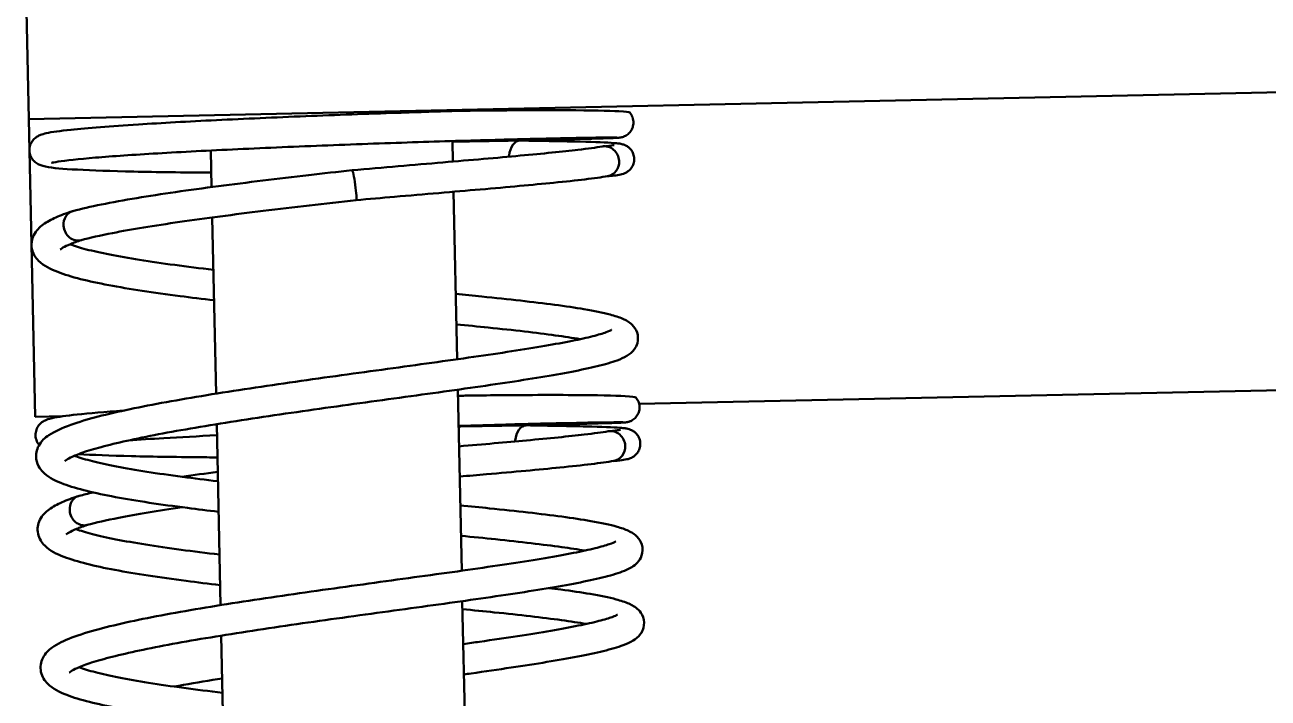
# Model space of a CAD drawing. Header units: millimetres. Extents: x 0 to 2625, y 0 to 1856.
# Drawn here: x 1708.3 to 1728.86, y 1336.91 to 1348.06 of the extents above; entities that cross this region are included whole.
import ezdxf

# ---------------------------------------------------------------- set-up
doc = ezdxf.new("R2010")
doc.units = ezdxf.units.MM
doc.header["$LTSCALE"] = 6.25
doc.layers.add('Visible (ISO)', color=7, linetype='Continuous', lineweight=50)

msp = doc.modelspace()

# ---------------------------------------------------------------- linework, layer by layer
at = {"layer": 'Visible (ISO)'}
for p, q in [((1708.361, 1346.496), (2033.286, 1353.465)), ((1708.361, 1346.496), (1708.296, 1349.495)), ((1708.466, 1341.565), (1708.361, 1346.496)), ((1715.377, 1345.793), (1715.37, 1346.132)), ((1711.385, 1345.371), (1711.372, 1345.976)), ((1715.447, 1342.519), (1715.388, 1345.292)), ((1883.851, 1345.327), (1718.458, 1341.78)), ((1711.459, 1341.949), (1711.396, 1344.868)), ((1715.523, 1339.017), (1715.458, 1342.015)), ((1708.923, 1341.575), (1708.466, 1341.565)), ((1711.534, 1338.447), (1711.47, 1341.444)), ((1715.598, 1335.515), (1715.533, 1338.513)), ((1711.609, 1334.945), (1711.545, 1337.942))]:
    msp.add_line(p, q, dxfattribs=at)
for centre, major_axis, ratio, start_param, end_param in [((1716.472, 1345.892), (0.028, 0.248), 0.649723, 0.064216, 1.642798), ((1717.891, 1345.797), (-0.079, 0.237), 0.94589, 4.433089, 6.13741), ((1716.472, 1345.892), (-0.028, -0.248), 0.649723, 4.78439, 4.857971), ((1717.891, 1345.797), (0.079, -0.237), 0.94589, 6.139493, 7.574682), ((1711.232, 1345.859), (-0.03, -0.248), 0.445527, 0.049837, 0.049895), ((1713.743, 1345.402), (-0.034, 0.248), 0.077317, 4.72494, 6.281257), ((1713.743, 1345.402), (0.034, -0.248), 0.077317, 6.281254, 7.866533), ((1709.16, 1344.732), (-0.078, 0.238), 0.883628, 6.23791, 7.582995), ((1709.16, 1344.732), (0.078, -0.238), 0.883628, 4.441403, 6.236833), ((1716.573, 1341.175), (0.028, 0.248), 0.649723, 0.064216, 1.642798), ((1717.992, 1341.08), (-0.079, 0.237), 0.94589, 4.433089, 6.13741), ((1716.573, 1341.175), (-0.028, -0.248), 0.649723, 4.78439, 4.857971), ((1717.992, 1341.08), (0.079, -0.237), 0.94589, 6.139493, 7.574682), ((1711.333, 1341.143), (-0.03, -0.248), 0.445527, 0.049836, 0.049894), ((1709.261, 1340.016), (-0.078, 0.238), 0.883628, 6.23791, 7.582995), ((1709.261, 1340.016), (0.078, -0.238), 0.883628, 4.441403, 6.236833)]:
    msp.add_ellipse(centre, major_axis=major_axis, ratio=ratio, start_param=start_param, end_param=end_param, dxfattribs=at)
for points, knots in [([(1711.207, 1345.611), (1710.748, 1345.615), (1710.321, 1345.621), (1709.605, 1345.639), (1709.305, 1345.65), (1708.852, 1345.678), (1708.713, 1345.688), (1708.573, 1345.727), (1708.553, 1345.733), (1708.51, 1345.753), (1708.489, 1345.765), (1708.45, 1345.797), (1708.434, 1345.813), (1708.402, 1345.858), (1708.386, 1345.891), (1708.371, 1345.957), (1708.37, 1345.99), (1708.379, 1346.053), (1708.391, 1346.083), (1708.419, 1346.134), (1708.436, 1346.154), (1708.47, 1346.186), (1708.486, 1346.198), (1708.521, 1346.219), (1708.538, 1346.227), (1708.587, 1346.246), (1708.616, 1346.254), (1708.746, 1346.283), (1708.878, 1346.301), (1709.331, 1346.349), (1709.716, 1346.378), (1710.556, 1346.432), (1710.998, 1346.456), (1711.933, 1346.502), (1712.438, 1346.524), (1713.447, 1346.565), (1713.965, 1346.584), (1714.81, 1346.612), (1715.155, 1346.623), (1715.48, 1346.633)], [0, 0, 0, 0, 0.154823, 0.154823, 0.30721, 0.30721, 0.461814, 0.461814, 0.486418, 0.486418, 0.503601, 0.503601, 0.514101, 0.514101, 0.527503, 0.527503, 0.539364, 0.539364, 0.551258, 0.551258, 0.563206, 0.563206, 0.576049, 0.576049, 0.594294, 0.594294, 0.635437, 0.635437, 0.759394, 0.759394, 0.944799, 0.944799, 1.098387, 1.098387, 1.250697, 1.250697, 1.402577, 1.402577, 1.51146, 1.51146, 1.51146, 1.51146]), ([(1718.302, 1346.603), (1718.319, 1346.583), (1718.334, 1346.56), (1718.355, 1346.511), (1718.361, 1346.485), (1718.365, 1346.432), (1718.363, 1346.405), (1718.351, 1346.354), (1718.34, 1346.329), (1718.312, 1346.284), (1718.295, 1346.264), (1718.265, 1346.24), (1718.255, 1346.232), (1718.236, 1346.221), (1718.227, 1346.216), (1718.211, 1346.209), (1718.205, 1346.206), (1718.189, 1346.2), (1718.181, 1346.198), (1718.168, 1346.195), (1718.164, 1346.194), (1718.153, 1346.192), (1718.149, 1346.191), (1718.137, 1346.19), (1718.132, 1346.189), (1718.111, 1346.187), (1718.096, 1346.186), (1718.014, 1346.182), (1717.908, 1346.178), (1717.553, 1346.168), (1717.262, 1346.161), (1716.571, 1346.147), (1716.167, 1346.14), (1715.612, 1346.132), (1715.492, 1346.131), (1715.37, 1346.129)], [0, 0, 0, 0, 0.008037, 0.008037, 0.0159547, 0.0159547, 0.02391, 0.02391, 0.0318615, 0.0318615, 0.0398134, 0.0398134, 0.0436225, 0.0436225, 0.046976, 0.046976, 0.0495029, 0.0495029, 0.0533868, 0.0533868, 0.0570737, 0.0570737, 0.0628285, 0.0628285, 0.0757698, 0.0757698, 0.1145468, 0.1145468, 0.2316639, 0.2316639, 0.3908268, 0.3908268, 0.5426111, 0.5426111, 0.5827985, 0.5827985, 0.5827985, 0.5827985]), ([(1718.302, 1346.603), (1718.294, 1346.611), (1718.235, 1346.619), (1717.954, 1346.634), (1717.662, 1346.64), (1716.831, 1346.645), (1716.347, 1346.642), (1715.777, 1346.637), (1715.624, 1346.635), (1715.53, 1346.634), (1715.509, 1346.633), (1715.49, 1346.633), (1715.486, 1346.633), (1715.482, 1346.633), (1715.481, 1346.633), (1715.48, 1346.633)], [-1.9442873, -1.9442873, -1.9442873, -1.9442873, -1.8536019, -1.8536019, -1.712201, -1.712201, -1.5572958, -1.5572958, -1.4808307, -1.4808307, -1.467331, -1.467331, -1.4638944, -1.4638944, -1.4628034, -1.4628034, -1.4628034, -1.4628034]), ([(1718.092, 1346.191), (1718.092, 1346.191), (1718.092, 1346.191), (1718.091, 1346.191), (1718.083, 1346.191), (1718.035, 1346.192), (1717.967, 1346.192), (1717.72, 1346.189), (1717.497, 1346.185), (1716.922, 1346.174), (1716.558, 1346.165), (1715.744, 1346.143), (1715.282, 1346.13), (1714.322, 1346.099), (1713.811, 1346.081), (1712.805, 1346.042), (1712.296, 1346.02), (1711.346, 1345.976), (1710.892, 1345.952), (1710.096, 1345.905), (1709.744, 1345.881), (1709.186, 1345.835), (1708.97, 1345.811), (1708.792, 1345.783), (1708.753, 1345.775), (1708.738, 1345.771), (1708.737, 1345.77), (1708.737, 1345.77)], [0.073689, 0.073689, 0.073689, 0.073689, 0.074487, 0.074487, 0.106059, 0.106059, 0.197136, 0.197136, 0.340818, 0.340818, 0.491446, 0.491446, 0.642547, 0.642547, 0.7937, 0.7937, 0.944801, 0.944801, 1.095763, 1.095763, 1.246387, 1.246387, 1.395959, 1.395959, 1.4589, 1.4589, 1.470852, 1.470852, 1.470852, 1.470852]), ([(1713.709, 1345.65), (1714.222, 1345.695), (1714.736, 1345.738), (1715.675, 1345.818), (1716.113, 1345.856), (1716.868, 1345.925), (1717.196, 1345.958), (1717.612, 1346.007), (1717.748, 1346.026), (1717.845, 1346.042)], [0, 0, 0, 0, 0.1549659, 0.1549659, 0.3068688, 0.3068688, 0.458175, 0.458175, 0.5576589, 0.5576589, 0.5576589, 0.5576589]), ([(1715.37, 1346.124), (1715.466, 1346.125), (1715.56, 1346.126), (1715.949, 1346.132), (1716.23, 1346.136), (1716.486, 1346.141)], [0.4237297, 0.4237297, 0.4237297, 0.4237297, 0.4551875, 0.4551875, 0.5569081, 0.5569081, 0.5569081, 0.5569081]), ([(1716.49, 1346.141), (1716.88, 1346.135), (1717.218, 1346.129), (1717.739, 1346.116), (1717.926, 1346.109), (1718.074, 1346.097), (1718.1, 1346.095), (1718.144, 1346.089), (1718.162, 1346.086), (1718.205, 1346.073), (1718.225, 1346.067), (1718.264, 1346.044), (1718.277, 1346.035), (1718.307, 1346.009), (1718.323, 1345.991), (1718.35, 1345.95), (1718.361, 1345.926), (1718.375, 1345.874), (1718.378, 1345.846), (1718.375, 1345.79), (1718.368, 1345.762), (1718.347, 1345.711), (1718.332, 1345.688), (1718.3, 1345.651), (1718.283, 1345.637), (1718.254, 1345.616), (1718.241, 1345.609), (1718.217, 1345.598), (1718.207, 1345.594), (1718.18, 1345.585), (1718.168, 1345.582), (1718.118, 1345.571), (1718.084, 1345.566), (1718.006, 1345.557), (1717.969, 1345.554), (1717.928, 1345.55)], [0, 0, 0, 0, 0.1548235, 0.1548235, 0.307426, 0.307426, 0.3475578, 0.3475578, 0.3776622, 0.3776622, 0.3933934, 0.3933934, 0.4002721, 0.4002721, 0.4086428, 0.4086428, 0.4170262, 0.4170262, 0.4260257, 0.4260257, 0.4351228, 0.4351228, 0.4441869, 0.4441869, 0.4528517, 0.4528517, 0.4609819, 0.4609819, 0.471126, 0.471126, 0.4902462, 0.4902462, 0.5475066, 0.5475066, 0.5873449, 0.5873449, 0.5873449, 0.5873449]), ([(1717.862, 1346.044), (1717.936, 1346.051), (1717.991, 1346.057), (1718.038, 1346.064), (1718.047, 1346.066), (1718.048, 1346.066), (1718.048, 1346.066), (1718.048, 1346.066)], [0, 0, 0, 0, 0.0715847, 0.0715847, 0.1037471, 0.1037471, 0.1044136, 0.1044136, 0.1044136, 0.1044136]), ([(1709.092, 1344.973), (1709.362, 1345.046), (1709.723, 1345.118), (1710.546, 1345.255), (1711.008, 1345.321), (1711.97, 1345.447), (1712.482, 1345.509), (1713.231, 1345.596), (1713.471, 1345.623), (1713.709, 1345.65)], [0, 0, 0, 0, 0.1743089, 0.1743089, 0.335233, 0.335233, 0.4901515, 0.4901515, 0.5621997, 0.5621997, 0.5621997, 0.5621997]), ([(1717.937, 1345.551), (1717.738, 1345.517), (1717.434, 1345.481), (1716.702, 1345.408), (1716.287, 1345.37), (1715.393, 1345.293), (1714.907, 1345.252), (1714.202, 1345.191), (1713.99, 1345.173), (1713.777, 1345.155)], [0, 0, 0, 0, 0.1821632, 0.1821632, 0.3419673, 0.3419673, 0.4951377, 0.4951377, 0.5593732, 0.5593732, 0.5593732, 0.5593732]), ([(1711.426, 1343.495), (1711.233, 1343.518), (1711.045, 1343.541), (1710.644, 1343.593), (1710.434, 1343.622), (1710.039, 1343.683), (1709.854, 1343.714), (1709.513, 1343.779), (1709.357, 1343.813), (1709.074, 1343.884), (1708.949, 1343.922), (1708.715, 1344.013), (1708.613, 1344.061), (1708.476, 1344.197), (1708.43, 1344.261), (1708.396, 1344.424), (1708.412, 1344.511), (1708.484, 1344.655), (1708.54, 1344.706), (1708.661, 1344.795), (1708.73, 1344.832), (1708.89, 1344.903), (1708.98, 1344.937), (1709.082, 1344.97)], [27.130188, 27.130188, 27.130188, 27.130188, 27.263013, 27.263013, 27.426142, 27.426142, 27.590772, 27.590772, 27.758579, 27.758579, 27.93467, 27.93467, 28.140462, 28.140462, 28.24822, 28.24822, 28.347793, 28.347793, 28.472849, 28.472849, 28.607651, 28.607651, 28.742452, 28.742452, 28.742452, 28.742452]), ([(1713.777, 1345.155), (1713.265, 1345.097), (1712.739, 1345.036), (1711.754, 1344.916), (1711.281, 1344.854), (1710.439, 1344.732), (1710.058, 1344.67), (1709.545, 1344.569), (1709.369, 1344.53), (1709.227, 1344.492)], [0, 0, 0, 0, 0.1551788, 0.1551788, 0.3071779, 0.3071779, 0.4582815, 0.4582815, 0.5571908, 0.5571908, 0.5571908, 0.5571908]), ([(1708.88, 1344.334), (1708.88, 1344.333), (1708.896, 1344.349), (1708.955, 1344.384), (1708.997, 1344.404), (1709.101, 1344.447), (1709.162, 1344.47), (1709.232, 1344.493)], [28.4098123, 28.4098123, 28.4098123, 28.4098123, 28.5247642, 28.5247642, 28.6336081, 28.6336081, 28.7400088, 28.7400088, 28.7400088, 28.7400088]), ([(1711.415, 1344), (1711.193, 1344.026), (1710.98, 1344.053), (1710.571, 1344.108), (1710.376, 1344.136), (1710.016, 1344.194), (1709.85, 1344.223), (1709.556, 1344.281), (1709.425, 1344.31), (1709.206, 1344.367), (1709.116, 1344.395), (1709.044, 1344.422), (1709.042, 1344.422), (1709.041, 1344.423)], [27.1462066, 27.1462066, 27.1462066, 27.1462066, 27.3013038, 27.3013038, 27.4601302, 27.4601302, 27.6173389, 27.6173389, 27.7713473, 27.7713473, 27.9184067, 27.9184067, 27.92082, 27.92082, 27.92082, 27.92082]), ([(1708.955, 1340.832), (1708.956, 1340.831), (1708.964, 1340.841), (1709.005, 1340.867), (1709.038, 1340.885), (1709.134, 1340.929), (1709.202, 1340.956), (1709.375, 1341.014), (1709.483, 1341.045), (1709.736, 1341.112), (1709.882, 1341.147), (1710.207, 1341.217), (1710.387, 1341.254), (1710.773, 1341.326), (1710.98, 1341.363), (1711.415, 1341.436), (1711.643, 1341.473), (1712.116, 1341.546), (1712.359, 1341.582), (1712.855, 1341.654), (1713.108, 1341.69), (1713.614, 1341.761), (1713.868, 1341.796), (1714.372, 1341.865), (1714.622, 1341.899), (1715.11, 1341.967), (1715.348, 1342), (1715.808, 1342.065), (1716.029, 1342.097), (1716.449, 1342.16), (1716.648, 1342.191), (1717.017, 1342.253), (1717.188, 1342.283), (1717.501, 1342.343), (1717.641, 1342.373), (1717.893, 1342.435), (1718.002, 1342.466), (1718.153, 1342.522), (1718.206, 1342.545), (1718.298, 1342.601), (1718.34, 1342.63), (1718.4, 1342.712), (1718.418, 1342.745), (1718.445, 1342.841), (1718.443, 1342.91), (1718.405, 1343.019), (1718.374, 1343.058), (1718.292, 1343.139), (1718.242, 1343.164), (1718.126, 1343.216), (1718.057, 1343.238), (1717.858, 1343.291), (1717.715, 1343.32), (1717.402, 1343.373), (1717.24, 1343.397), (1716.886, 1343.444), (1716.696, 1343.467), (1716.293, 1343.512), (1716.079, 1343.535), (1715.715, 1343.572), (1715.571, 1343.586), (1715.424, 1343.601)], [22.126627, 22.126627, 22.126627, 22.126627, 22.216244, 22.216244, 22.318098, 22.318098, 22.444477, 22.444477, 22.587667, 22.587667, 22.73961, 22.73961, 22.895759, 22.895759, 23.054011, 23.054011, 23.213404, 23.213404, 23.373477, 23.373477, 23.534001, 23.534001, 23.69487, 23.69487, 23.85605, 23.85605, 24.017577, 24.017577, 24.17957, 24.17957, 24.342314, 24.342314, 24.506476, 24.506476, 24.67387, 24.67387, 24.851033, 24.851033, 24.966191, 24.966191, 25.059455, 25.059455, 25.103494, 25.103494, 25.164167, 25.164167, 25.225485, 25.225485, 25.33948, 25.33948, 25.474756, 25.474756, 25.674817, 25.674817, 25.845653, 25.845653, 26.010985, 26.010985, 26.17426, 26.17426, 26.275789, 26.275789, 26.275789, 26.275789]), ([(1711.501, 1339.993), (1711.324, 1340.014), (1711.152, 1340.035), (1710.764, 1340.085), (1710.552, 1340.114), (1710.153, 1340.174), (1709.967, 1340.206), (1709.622, 1340.27), (1709.464, 1340.303), (1709.177, 1340.374), (1709.049, 1340.412), (1708.813, 1340.5), (1708.711, 1340.547), (1708.592, 1340.653), (1708.564, 1340.682), (1708.514, 1340.759), (1708.492, 1340.809), (1708.472, 1340.943), (1708.492, 1341.026), (1708.57, 1341.167), (1708.629, 1341.217), (1708.791, 1341.328), (1708.909, 1341.38), (1709.185, 1341.48), (1709.337, 1341.525), (1709.669, 1341.611), (1709.845, 1341.651), (1710.223, 1341.731), (1710.424, 1341.77), (1710.849, 1341.848), (1711.072, 1341.886), (1711.535, 1341.962), (1711.775, 1341.999), (1712.266, 1342.074), (1712.517, 1342.111), (1713.024, 1342.183), (1713.28, 1342.219), (1713.79, 1342.29), (1714.044, 1342.325), (1714.544, 1342.393), (1714.79, 1342.427), (1715.267, 1342.493), (1715.498, 1342.526), (1715.939, 1342.589), (1716.15, 1342.62), (1716.544, 1342.681), (1716.728, 1342.711), (1717.063, 1342.769), (1717.215, 1342.796), (1717.481, 1342.85), (1717.596, 1342.876), (1717.784, 1342.924), (1717.858, 1342.946), (1717.956, 1342.982), (1717.987, 1342.997), (1717.998, 1343.004), (1717.999, 1343.005), (1717.999, 1343.005)], [20.847002, 20.847002, 20.847002, 20.847002, 20.96859, 20.96859, 21.131646, 21.131646, 21.296136, 21.296136, 21.463626, 21.463626, 21.638799, 21.638799, 21.84094, 21.84094, 21.904658, 21.904658, 21.973657, 21.973657, 22.071448, 22.071448, 22.202914, 22.202914, 22.412255, 22.412255, 22.599457, 22.599457, 22.769952, 22.769952, 22.935618, 22.935618, 23.099247, 23.099247, 23.261834, 23.261834, 23.423807, 23.423807, 23.585365, 23.585365, 23.746594, 23.746594, 23.907507, 23.907507, 24.06805, 24.06805, 24.22807, 24.22807, 24.387225, 24.387225, 24.544748, 24.544748, 24.698731, 24.698731, 24.8439, 24.8439, 24.965585, 24.965585, 24.991038, 24.991038, 24.991038, 24.991038]), ([(1717.484, 1342.852), (1717.482, 1342.852), (1717.48, 1342.853), (1717.358, 1342.873), (1717.222, 1342.894), (1716.915, 1342.936), (1716.744, 1342.957), (1716.373, 1343.001), (1716.172, 1343.022), (1715.792, 1343.062), (1715.616, 1343.079), (1715.435, 1343.097)], [25.6657373, 25.6657373, 25.6657373, 25.6657373, 25.6683891, 25.6683891, 25.8202897, 25.8202897, 25.9768402, 25.9768402, 26.1355044, 26.1355044, 26.262025, 26.262025, 26.262025, 26.262025]), ([(1718.403, 1341.886), (1718.42, 1341.866), (1718.435, 1341.843), (1718.456, 1341.795), (1718.462, 1341.768), (1718.467, 1341.716), (1718.464, 1341.689), (1718.452, 1341.638), (1718.441, 1341.613), (1718.414, 1341.568), (1718.396, 1341.548), (1718.366, 1341.523), (1718.356, 1341.516), (1718.337, 1341.504), (1718.328, 1341.499), (1718.312, 1341.492), (1718.306, 1341.49), (1718.29, 1341.484), (1718.282, 1341.482), (1718.27, 1341.479), (1718.265, 1341.478), (1718.255, 1341.476), (1718.25, 1341.475), (1718.238, 1341.473), (1718.233, 1341.473), (1718.212, 1341.471), (1718.197, 1341.47), (1718.115, 1341.466), (1718.009, 1341.462), (1717.655, 1341.452), (1717.364, 1341.445), (1716.672, 1341.431), (1716.268, 1341.424), (1715.713, 1341.416), (1715.593, 1341.414), (1715.471, 1341.413)], [0, 0, 0, 0, 0.008037, 0.008037, 0.0159547, 0.0159547, 0.02391, 0.02391, 0.0318615, 0.0318615, 0.0398134, 0.0398134, 0.0436225, 0.0436225, 0.046976, 0.046976, 0.0495029, 0.0495029, 0.0533868, 0.0533868, 0.0570737, 0.0570737, 0.0628285, 0.0628285, 0.0757698, 0.0757698, 0.1145468, 0.1145468, 0.2316639, 0.2316639, 0.3908268, 0.3908268, 0.5426111, 0.5426111, 0.5827985, 0.5827985, 0.5827985, 0.5827985]), ([(1718.403, 1341.886), (1718.395, 1341.895), (1718.336, 1341.902), (1718.055, 1341.918), (1717.764, 1341.924), (1716.932, 1341.929), (1716.448, 1341.926), (1715.878, 1341.921), (1715.725, 1341.919), (1715.631, 1341.917), (1715.61, 1341.917), (1715.591, 1341.917), (1715.587, 1341.917), (1715.583, 1341.917), (1715.582, 1341.916), (1715.581, 1341.916)], [-1.9442873, -1.9442873, -1.9442873, -1.9442873, -1.8536019, -1.8536019, -1.712201, -1.712201, -1.5572958, -1.5572958, -1.4808307, -1.4808307, -1.467331, -1.467331, -1.4638944, -1.4638944, -1.4628034, -1.4628034, -1.4628034, -1.4628034]), ([(1708.534, 1341.101), (1708.53, 1341.106), (1708.525, 1341.111), (1708.503, 1341.142), (1708.487, 1341.174), (1708.472, 1341.24), (1708.471, 1341.274), (1708.481, 1341.337), (1708.492, 1341.367), (1708.52, 1341.417), (1708.537, 1341.438), (1708.571, 1341.47), (1708.587, 1341.482), (1708.622, 1341.503), (1708.639, 1341.51), (1708.688, 1341.53), (1708.717, 1341.537), (1708.847, 1341.567), (1708.979, 1341.584), (1709.36, 1341.625), (1709.62, 1341.646), (1709.925, 1341.668)], [0.5110807, 0.5110807, 0.5110807, 0.5110807, 0.5141008, 0.5141008, 0.5275034, 0.5275034, 0.5393636, 0.5393636, 0.5512578, 0.5512578, 0.5632057, 0.5632057, 0.5760488, 0.5760488, 0.5942936, 0.5942936, 0.6354371, 0.6354371, 0.7593941, 0.7593941, 0.8952689, 0.8952689, 0.8952689, 0.8952689]), ([(1718.193, 1341.474), (1718.193, 1341.474), (1718.193, 1341.474), (1718.193, 1341.475), (1718.184, 1341.475), (1718.136, 1341.475), (1718.068, 1341.475), (1717.821, 1341.473), (1717.598, 1341.469), (1717.023, 1341.457), (1716.66, 1341.449), (1716.009, 1341.431), (1715.746, 1341.424), (1715.471, 1341.415)], [0.0736886, 0.0736886, 0.0736886, 0.0736886, 0.0744874, 0.0744874, 0.1060586, 0.1060586, 0.1971363, 0.1971363, 0.3408178, 0.3408178, 0.4914461, 0.4914461, 0.5818042, 0.5818042, 0.5818042, 0.5818042]), ([(1711.474, 1341.26), (1711.162, 1341.244), (1710.866, 1341.228), (1710.388, 1341.2), (1710.192, 1341.188), (1710.013, 1341.175)], [0.993156, 0.993156, 0.993156, 0.993156, 1.0957625, 1.0957625, 1.1743842, 1.1743842, 1.1743842, 1.1743842]), ([(1715.471, 1341.407), (1715.567, 1341.409), (1715.661, 1341.41), (1716.05, 1341.415), (1716.331, 1341.42), (1716.587, 1341.425)], [0.4237297, 0.4237297, 0.4237297, 0.4237297, 0.4551875, 0.4551875, 0.5569081, 0.5569081, 0.5569081, 0.5569081]), ([(1715.478, 1341.076), (1715.881, 1341.111), (1716.26, 1341.144), (1716.97, 1341.209), (1717.297, 1341.242), (1717.713, 1341.291), (1717.849, 1341.309), (1717.946, 1341.326)], [0.1733357, 0.1733357, 0.1733357, 0.1733357, 0.3068688, 0.3068688, 0.458175, 0.458175, 0.5576589, 0.5576589, 0.5576589, 0.5576589]), ([(1716.591, 1341.425), (1716.981, 1341.418), (1717.319, 1341.413), (1717.84, 1341.4), (1718.028, 1341.393), (1718.175, 1341.381), (1718.201, 1341.379), (1718.246, 1341.372), (1718.263, 1341.37), (1718.306, 1341.357), (1718.326, 1341.35), (1718.365, 1341.327), (1718.378, 1341.318), (1718.408, 1341.293), (1718.424, 1341.275), (1718.451, 1341.233), (1718.462, 1341.21), (1718.476, 1341.158), (1718.479, 1341.13), (1718.476, 1341.073), (1718.469, 1341.045), (1718.448, 1340.995), (1718.433, 1340.971), (1718.402, 1340.935), (1718.385, 1340.92), (1718.355, 1340.9), (1718.343, 1340.893), (1718.319, 1340.881), (1718.308, 1340.877), (1718.281, 1340.868), (1718.269, 1340.865), (1718.22, 1340.855), (1718.185, 1340.85), (1718.107, 1340.841), (1718.071, 1340.837), (1718.029, 1340.833)], [0, 0, 0, 0, 0.1548235, 0.1548235, 0.307426, 0.307426, 0.3475578, 0.3475578, 0.3776622, 0.3776622, 0.3933934, 0.3933934, 0.4002721, 0.4002721, 0.4086428, 0.4086428, 0.4170262, 0.4170262, 0.4260257, 0.4260257, 0.4351228, 0.4351228, 0.4441869, 0.4441869, 0.4528517, 0.4528517, 0.4609819, 0.4609819, 0.471126, 0.471126, 0.4902462, 0.4902462, 0.5475066, 0.5475066, 0.5873449, 0.5873449, 0.5873449, 0.5873449]), ([(1717.964, 1341.328), (1718.037, 1341.335), (1718.093, 1341.341), (1718.139, 1341.348), (1718.148, 1341.349), (1718.149, 1341.35), (1718.149, 1341.35), (1718.149, 1341.35)], [0, 0, 0, 0, 0.0715847, 0.0715847, 0.1037471, 0.1037471, 0.1044136, 0.1044136, 0.1044136, 0.1044136]), ([(1711.49, 1340.498), (1711.287, 1340.522), (1711.091, 1340.546), (1710.695, 1340.599), (1710.498, 1340.627), (1710.133, 1340.685), (1709.965, 1340.714), (1709.664, 1340.772), (1709.531, 1340.801), (1709.305, 1340.858), (1709.211, 1340.886), (1709.13, 1340.915), (1709.123, 1340.918), (1709.116, 1340.92)], [20.8630213, 20.8630213, 20.8630213, 20.8630213, 21.0051634, 21.0051634, 21.164083, 21.164083, 21.3214653, 21.3214653, 21.4758312, 21.4758312, 21.6236906, 21.6236906, 21.6376123, 21.6376123, 21.6376123, 21.6376123]), ([(1711.308, 1340.895), (1710.849, 1340.899), (1710.422, 1340.905), (1709.708, 1340.923), (1709.41, 1340.934), (1709.185, 1340.948)], [0, 0, 0, 0, 0.1548226, 0.1548226, 0.3063785, 0.3063785, 0.3063785, 0.3063785]), ([(1718.038, 1340.835), (1717.839, 1340.801), (1717.535, 1340.765), (1716.804, 1340.691), (1716.388, 1340.654), (1715.789, 1340.602), (1715.641, 1340.589), (1715.489, 1340.576)], [0, 0, 0, 0, 0.1821632, 0.1821632, 0.3419673, 0.3419673, 0.3919603, 0.3919603, 0.3919603, 0.3919603]), ([(1711.527, 1338.779), (1711.334, 1338.801), (1711.147, 1338.824), (1710.746, 1338.877), (1710.535, 1338.906), (1710.14, 1338.967), (1709.955, 1338.998), (1709.614, 1339.063), (1709.458, 1339.096), (1709.175, 1339.168), (1709.05, 1339.206), (1708.816, 1339.296), (1708.714, 1339.344), (1708.578, 1339.48), (1708.532, 1339.545), (1708.497, 1339.708), (1708.513, 1339.795), (1708.585, 1339.939), (1708.641, 1339.989), (1708.762, 1340.078), (1708.831, 1340.115), (1708.991, 1340.187), (1709.082, 1340.22), (1709.183, 1340.253)], [27.130188, 27.130188, 27.130188, 27.130188, 27.263013, 27.263013, 27.426142, 27.426142, 27.590772, 27.590772, 27.758579, 27.758579, 27.93467, 27.93467, 28.140462, 28.140462, 28.24822, 28.24822, 28.347793, 28.347793, 28.472849, 28.472849, 28.607651, 28.607651, 28.742452, 28.742452, 28.742452, 28.742452]), ([(1709.03, 1337.329), (1709.031, 1337.329), (1709.046, 1337.344), (1709.106, 1337.379), (1709.147, 1337.4), (1709.263, 1337.448), (1709.343, 1337.477), (1709.538, 1337.537), (1709.657, 1337.57), (1709.93, 1337.638), (1710.086, 1337.674), (1710.429, 1337.745), (1710.616, 1337.781), (1711.017, 1337.854), (1711.231, 1337.891), (1711.678, 1337.964), (1711.911, 1338.001), (1712.391, 1338.074), (1712.638, 1338.11), (1713.138, 1338.182), (1713.391, 1338.217), (1713.899, 1338.288), (1714.152, 1338.322), (1714.653, 1338.391), (1714.9, 1338.425), (1715.382, 1338.492), (1715.616, 1338.525), (1716.066, 1338.589), (1716.281, 1338.621), (1716.688, 1338.684), (1716.88, 1338.715), (1717.234, 1338.776), (1717.397, 1338.806), (1717.692, 1338.866), (1717.824, 1338.896), (1718.061, 1338.959), (1718.161, 1338.991), (1718.312, 1339.059), (1718.369, 1339.087), (1718.455, 1339.18), (1718.482, 1339.217), (1718.518, 1339.321), (1718.521, 1339.392), (1718.486, 1339.505), (1718.457, 1339.546), (1718.379, 1339.628), (1718.332, 1339.653), (1718.226, 1339.704), (1718.164, 1339.725), (1717.975, 1339.779), (1717.831, 1339.81), (1717.516, 1339.865), (1717.355, 1339.889), (1717.006, 1339.936), (1716.819, 1339.959), (1716.419, 1340.005), (1716.206, 1340.027), (1715.827, 1340.066), (1715.665, 1340.082), (1715.499, 1340.098)], [15.843442, 15.843442, 15.843442, 15.843442, 15.958454, 15.958454, 16.067428, 16.067428, 16.199365, 16.199365, 16.345619, 16.345619, 16.499036, 16.499036, 16.655907, 16.655907, 16.81454, 16.81454, 16.974152, 16.974152, 17.134365, 17.134365, 17.294991, 17.294991, 17.455946, 17.455946, 17.617215, 17.617215, 17.778853, 17.778853, 17.941015, 17.941015, 18.104055, 18.104055, 18.268837, 18.268837, 18.437849, 18.437849, 18.621207, 18.621207, 18.756847, 18.756847, 18.813816, 18.813816, 18.876585, 18.876585, 18.936657, 18.936657, 19.041953, 19.041953, 19.167647, 19.167647, 19.377212, 19.377212, 19.54887, 19.54887, 19.714461, 19.714461, 19.877849, 19.877849, 19.992604, 19.992604, 19.992604, 19.992604]), ([(1710.898, 1340.068), (1710.503, 1340.009), (1710.144, 1339.95), (1709.646, 1339.853), (1709.47, 1339.813), (1709.328, 1339.775)], [0.3145627, 0.3145627, 0.3145627, 0.3145627, 0.4582815, 0.4582815, 0.5571908, 0.5571908, 0.5571908, 0.5571908]), ([(1708.981, 1339.617), (1708.981, 1339.617), (1708.997, 1339.632), (1709.056, 1339.667), (1709.098, 1339.688), (1709.202, 1339.731), (1709.263, 1339.754), (1709.333, 1339.777)], [28.4098123, 28.4098123, 28.4098123, 28.4098123, 28.5247642, 28.5247642, 28.6336081, 28.6336081, 28.7400088, 28.7400088, 28.7400088, 28.7400088]), ([(1711.516, 1339.284), (1711.295, 1339.31), (1711.082, 1339.337), (1710.673, 1339.392), (1710.477, 1339.42), (1710.117, 1339.478), (1709.952, 1339.507), (1709.657, 1339.565), (1709.527, 1339.594), (1709.307, 1339.651), (1709.217, 1339.679), (1709.145, 1339.705), (1709.144, 1339.706), (1709.142, 1339.706)], [27.1462066, 27.1462066, 27.1462066, 27.1462066, 27.3013038, 27.3013038, 27.4601302, 27.4601302, 27.6173389, 27.6173389, 27.7713473, 27.7713473, 27.9184067, 27.9184067, 27.92082, 27.92082, 27.92082, 27.92082]), ([(1711.576, 1336.491), (1711.382, 1336.514), (1711.193, 1336.537), (1710.791, 1336.589), (1710.581, 1336.619), (1710.186, 1336.679), (1710.002, 1336.71), (1709.661, 1336.775), (1709.505, 1336.809), (1709.222, 1336.88), (1709.097, 1336.918), (1708.864, 1337.009), (1708.762, 1337.057), (1708.626, 1337.194), (1708.581, 1337.257), (1708.546, 1337.419), (1708.562, 1337.507), (1708.634, 1337.651), (1708.69, 1337.701), (1708.838, 1337.811), (1708.943, 1337.86), (1709.2, 1337.958), (1709.35, 1338.005), (1709.677, 1338.092), (1709.85, 1338.133), (1710.221, 1338.213), (1710.419, 1338.253), (1710.838, 1338.33), (1711.058, 1338.369), (1711.517, 1338.445), (1711.755, 1338.482), (1712.243, 1338.557), (1712.493, 1338.594), (1712.998, 1338.667), (1713.254, 1338.703), (1713.764, 1338.774), (1714.019, 1338.809), (1714.521, 1338.878), (1714.768, 1338.912), (1715.249, 1338.978), (1715.483, 1339.011), (1715.93, 1339.075), (1716.143, 1339.106), (1716.544, 1339.167), (1716.731, 1339.197), (1717.075, 1339.255), (1717.232, 1339.283), (1717.508, 1339.338), (1717.628, 1339.364), (1717.826, 1339.413), (1717.906, 1339.436), (1718.016, 1339.474), (1718.053, 1339.49), (1718.072, 1339.501), (1718.074, 1339.503), (1718.074, 1339.503)], [14.563817, 14.563817, 14.563817, 14.563817, 14.69743, 14.69743, 14.860564, 14.860564, 15.025204, 15.025204, 15.193034, 15.193034, 15.369193, 15.369193, 15.575252, 15.575252, 15.681736, 15.681736, 15.781337, 15.781337, 15.906319, 15.906319, 16.100662, 16.100662, 16.293107, 16.293107, 16.464705, 16.464705, 16.630778, 16.630778, 16.794599, 16.794599, 16.957291, 16.957291, 17.119331, 17.119331, 17.280937, 17.280937, 17.442207, 17.442207, 17.603163, 17.603163, 17.763761, 17.763761, 17.923863, 17.923863, 18.083163, 18.083163, 18.240973, 18.240973, 18.395612, 18.395612, 18.542488, 18.542488, 18.66863, 18.66863, 18.707853, 18.707853, 18.707853, 18.707853]), ([(1717.559, 1339.35), (1717.447, 1339.369), (1717.319, 1339.389), (1717.024, 1339.429), (1716.855, 1339.451), (1716.488, 1339.494), (1716.289, 1339.516), (1715.898, 1339.557), (1715.707, 1339.576), (1715.51, 1339.595)], [19.3825522, 19.3825522, 19.3825522, 19.3825522, 19.5264137, 19.5264137, 19.682751, 19.682751, 19.8413125, 19.8413125, 19.9788398, 19.9788398, 19.9788398, 19.9788398]), ([(1715.559, 1337.299), (1715.6, 1337.305), (1715.639, 1337.31), (1715.909, 1337.349), (1716.13, 1337.381), (1716.55, 1337.444), (1716.749, 1337.475), (1717.118, 1337.536), (1717.29, 1337.567), (1717.602, 1337.627), (1717.742, 1337.657), (1717.994, 1337.718), (1718.103, 1337.749), (1718.254, 1337.806), (1718.307, 1337.829), (1718.399, 1337.885), (1718.441, 1337.914), (1718.501, 1337.996), (1718.519, 1338.029), (1718.546, 1338.125), (1718.544, 1338.194), (1718.506, 1338.302), (1718.475, 1338.341), (1718.393, 1338.423), (1718.343, 1338.448), (1718.227, 1338.499), (1718.158, 1338.521), (1717.959, 1338.574), (1717.816, 1338.603), (1717.503, 1338.657), (1717.341, 1338.681), (1717.098, 1338.713), (1717.033, 1338.721), (1716.965, 1338.73)], [23.989693, 23.989693, 23.989693, 23.989693, 24.017577, 24.017577, 24.17957, 24.17957, 24.342314, 24.342314, 24.506476, 24.506476, 24.67387, 24.67387, 24.851033, 24.851033, 24.966191, 24.966191, 25.059455, 25.059455, 25.103494, 25.103494, 25.164167, 25.164167, 25.225485, 25.225485, 25.33948, 25.33948, 25.474756, 25.474756, 25.674817, 25.674817, 25.845653, 25.845653, 25.905799, 25.905799, 25.905799, 25.905799]), ([(1717.585, 1338.135), (1717.583, 1338.136), (1717.581, 1338.136), (1717.46, 1338.157), (1717.323, 1338.178), (1717.016, 1338.22), (1716.845, 1338.241), (1716.474, 1338.284), (1716.273, 1338.306), (1715.893, 1338.345), (1715.717, 1338.363), (1715.536, 1338.381)], [25.6657373, 25.6657373, 25.6657373, 25.6657373, 25.6683891, 25.6683891, 25.8202897, 25.8202897, 25.9768402, 25.9768402, 26.1355044, 26.1355044, 26.262025, 26.262025, 26.262025, 26.262025]), ([(1715.549, 1337.802), (1715.641, 1337.815), (1715.731, 1337.828), (1716.041, 1337.873), (1716.251, 1337.904), (1716.645, 1337.965), (1716.829, 1337.995), (1717.164, 1338.052), (1717.316, 1338.08), (1717.582, 1338.134), (1717.698, 1338.16), (1717.885, 1338.208), (1717.959, 1338.23), (1718.057, 1338.266), (1718.088, 1338.281), (1718.099, 1338.288), (1718.1, 1338.289), (1718.1, 1338.289)], [24.0034578, 24.0034578, 24.0034578, 24.0034578, 24.0680503, 24.0680503, 24.2280695, 24.2280695, 24.3872254, 24.3872254, 24.5447485, 24.5447485, 24.6987315, 24.6987315, 24.8439002, 24.8439002, 24.9655854, 24.9655854, 24.9910382, 24.9910382, 24.9910382, 24.9910382]), ([(1711.565, 1336.996), (1711.343, 1337.022), (1711.13, 1337.049), (1710.72, 1337.104), (1710.525, 1337.132), (1710.165, 1337.19), (1710, 1337.219), (1709.705, 1337.277), (1709.575, 1337.306), (1709.356, 1337.363), (1709.265, 1337.391), (1709.193, 1337.418), (1709.192, 1337.418), (1709.191, 1337.418)], [14.5798359, 14.5798359, 14.5798359, 14.5798359, 14.7352659, 14.7352659, 14.8940899, 14.8940899, 15.051294, 15.051294, 15.2052929, 15.2052929, 15.3523311, 15.3523311, 15.3544495, 15.3544495, 15.3544495, 15.3544495]), ([(1710.767, 1337.098), (1710.97, 1337.135), (1711.183, 1337.171), (1711.456, 1337.216), (1711.508, 1337.224), (1711.56, 1337.233)], [22.9429004, 22.9429004, 22.9429004, 22.9429004, 23.0992469, 23.0992469, 23.1352948, 23.1352948, 23.1352948, 23.1352948])]:
    msp.add_open_spline(points, degree=3, knots=knots, dxfattribs=at)
for points in [[(1711.38, 1345.61), (1711.322, 1345.61), (1711.264, 1345.61), (1711.207, 1345.611)], [(1715.46, 1341.913), (1715.501, 1341.914), (1715.541, 1341.915), (1715.581, 1341.916)], [(1711.481, 1340.893), (1711.423, 1340.894), (1711.365, 1340.894), (1711.308, 1340.895)], [(1710.896, 1340.572), (1711.085, 1340.6), (1711.283, 1340.627), (1711.487, 1340.654)], [(1709.193, 1340.256), (1709.264, 1340.276), (1709.341, 1340.295), (1709.425, 1340.314)]]:
    msp.add_open_spline(points, degree=3, dxfattribs=at)

doc.saveas('drawing.dxf')
